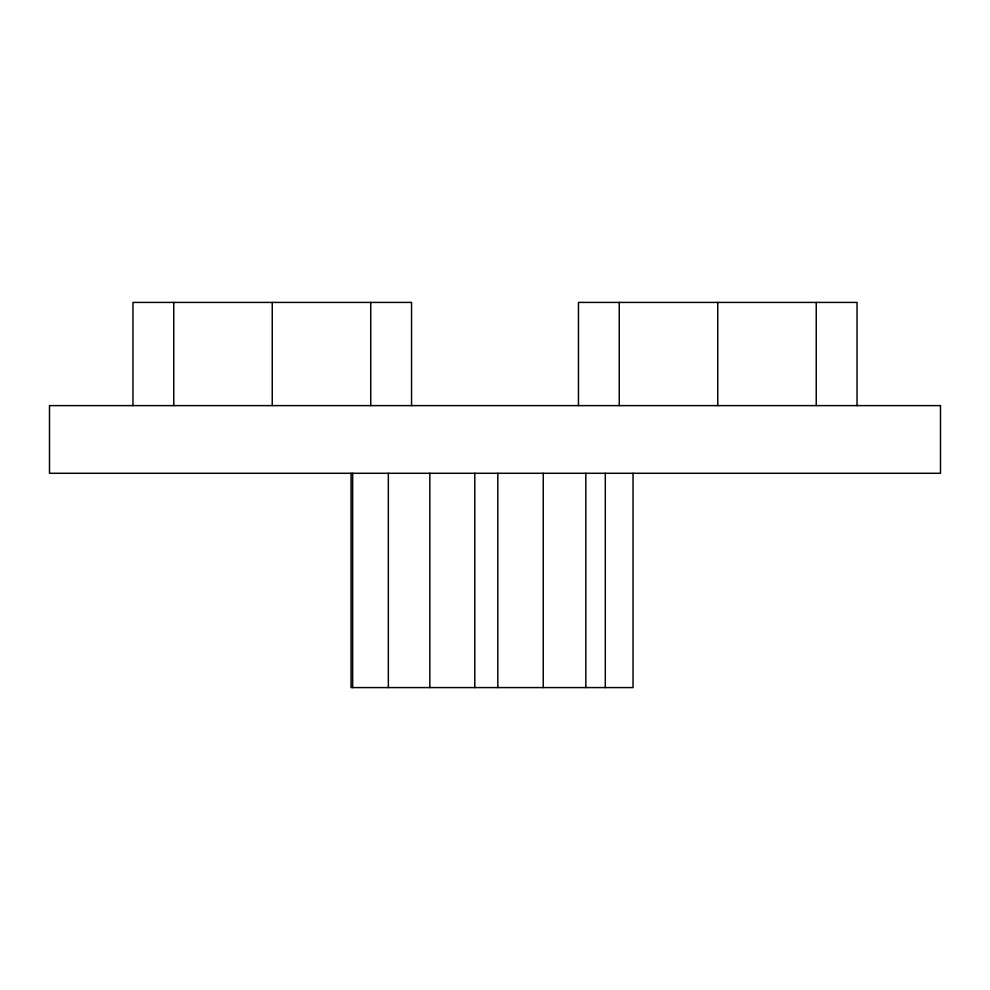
<?xml version="1.0" encoding="UTF-8"?>
<svg xmlns="http://www.w3.org/2000/svg" width="990" height="990" viewBox="0 0 990 990"><rect width="100%" height="100%" fill="white"/><g stroke="black" fill="none" stroke-linecap="round" stroke-linejoin="round"><path stroke-width="1.49" d="M857.043 405.615L857.043 302.42L578.457 302.42L578.457 405.615M816.243 302.42L816.243 405.615M717.75 302.42L717.75 405.615M633.031 473.282L633.031 687.58L351.066 687.58L351.066 473.282M619.257 302.42L619.257 405.615M605.298 473.282L605.298 687.58M585.832 473.282L585.832 687.58M543.25 473.282L543.25 687.58M497.809 473.282L497.809 687.58M474.792 473.282L474.792 687.58M429.833 473.282L429.833 687.58M411.543 405.615L411.543 302.42L132.957 302.42L132.957 405.615M388.34 473.282L388.34 687.58M370.743 302.42L370.743 405.615M352.663 473.282L352.663 687.58M272.25 302.42L272.25 405.615M173.757 302.42L173.757 405.615M940.5 405.615L49.5 405.615L49.5 473.282L940.5 473.282L940.5 405.615"/></g></svg>
